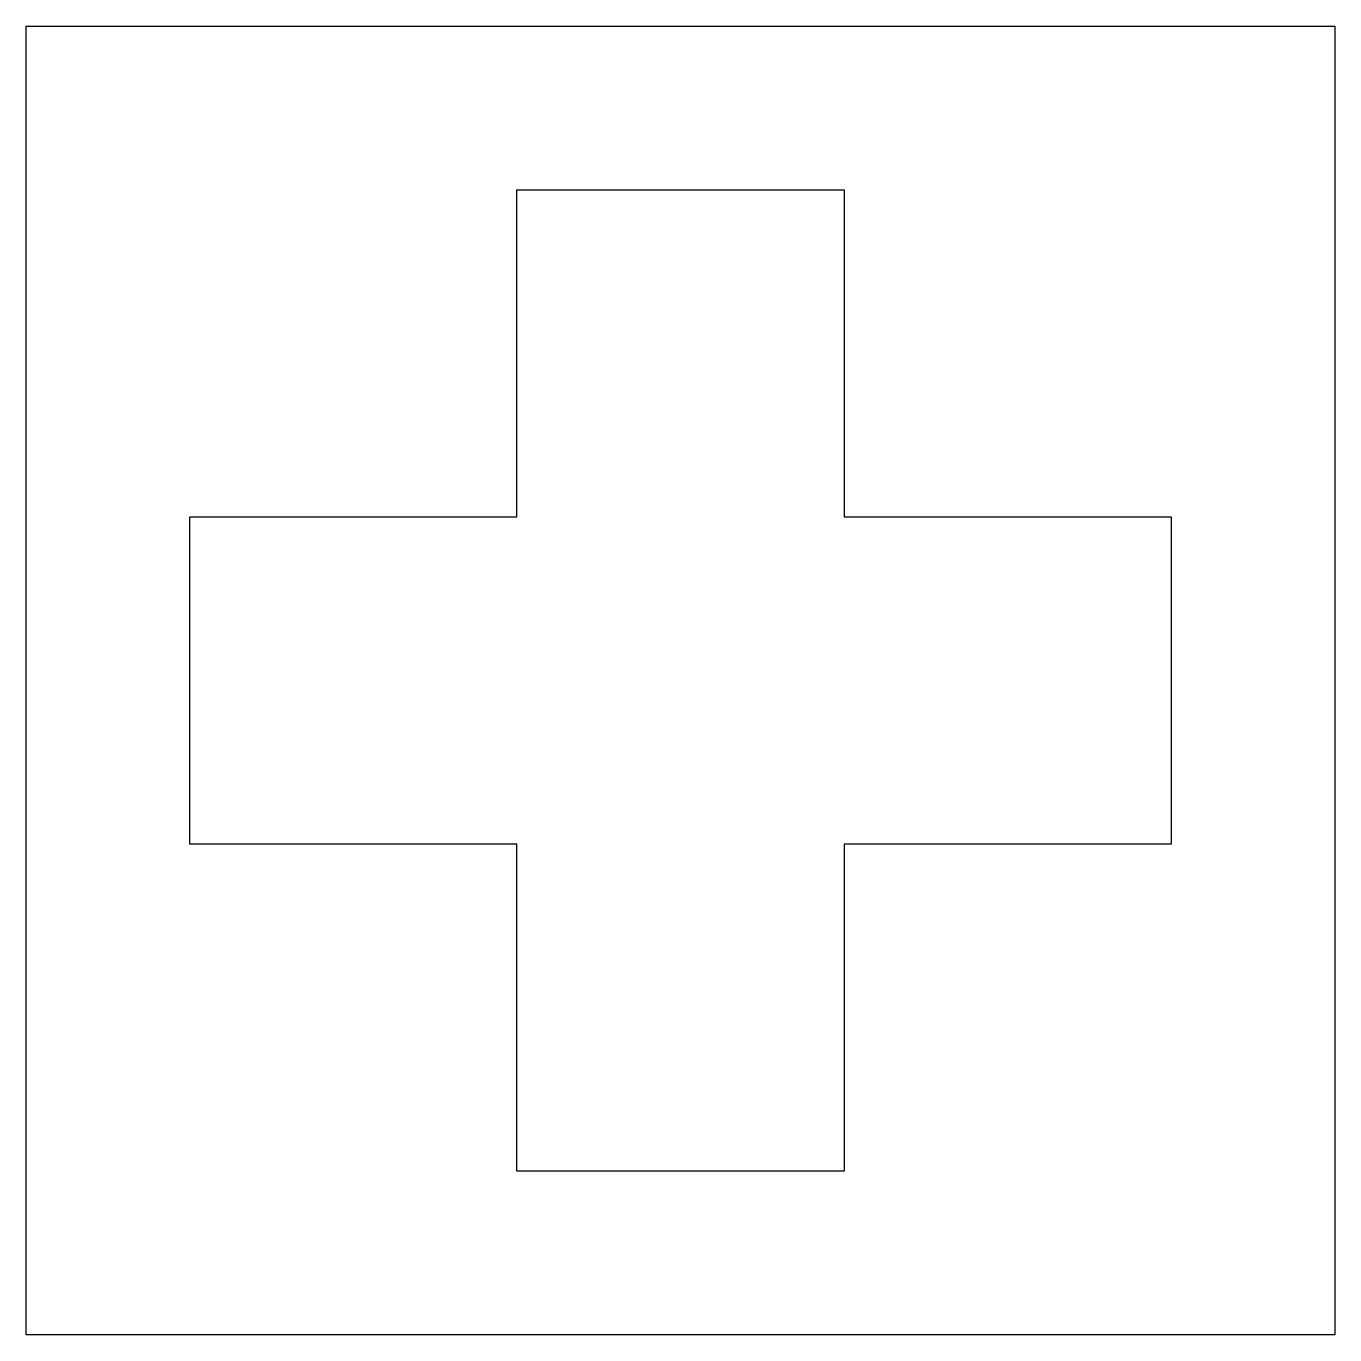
# Model space of a CAD drawing. Extents: x 0 to 40, y 0 to 40.
import ezdxf

# ---------------------------------------------------------------- set-up
doc = ezdxf.new("R2010")
doc.units = 0
doc.header["$MEASUREMENT"] = 0
doc.layers.get('0').update_dxf_attribs({"linetype": 'CONTINUOUS'})

msp = doc.modelspace()

# ---------------------------------------------------------------- linework, layer by layer
at = {"color": 0, "linetype": 'ByBlock'}
for points in [[(0, 0), (0, 40), (40, 40), (40, 0)], [(15, 5), (15, 15), (5, 15), (5, 25), (15, 25), (15, 35), (25, 35), (25, 25), (35, 25), (35, 15), (25, 15), (25, 5)]]:
    msp.add_lwpolyline(points, close=True, dxfattribs=at)

doc.saveas('drawing.dxf')
